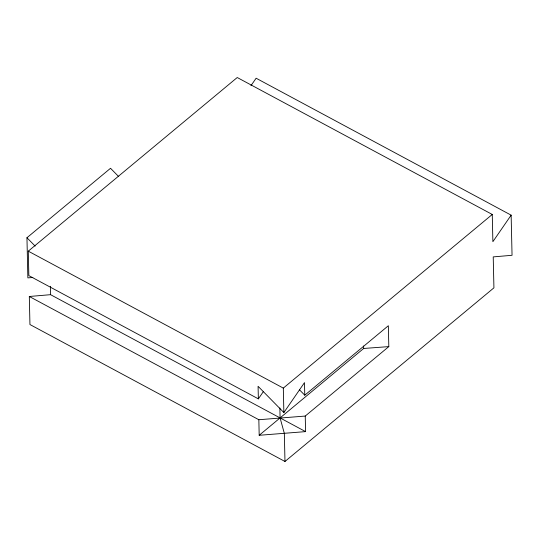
<?xml version="1.0" encoding="UTF-8"?>
<svg xmlns="http://www.w3.org/2000/svg" width="539" height="539" viewBox="0 0 539 539"><rect width="100%" height="100%" fill="white"/><g stroke="black" fill="none" stroke-linecap="round" stroke-linejoin="round"><path stroke-width="0.81" d="M250.958 85.694L256.113 78.216L511.14 215.155L512.05 255.291L493.225 256.894L493.926 287.839L284.976 461.478L29.948 324.539L29.315 296.49L50.565 294.678L305.593 431.618L305.236 416.061L388.814 346.611L388.343 325.738L304.764 395.195L299.489 389.825M511.14 215.155L492.882 241.674L492.262 214.461L237.234 77.522L28.284 251.161L28.843 275.618L258.363 398.867L263.517 391.381M258.363 398.867L258.08 386.295L283.871 412.557L304.481 382.629L304.764 395.195M32.812 277.511L27.86 277.875L26.95 237.739L110.529 168.283L118.728 176.637M283.871 412.557L283.312 388.1L492.262 214.461M29.315 296.49L258.841 419.733L259.192 435.29L363.663 348.47L388.814 346.611M258.841 419.733L305.236 416.061M305.593 431.618L259.192 435.29M28.284 251.161L283.312 388.1M26.95 237.739L35.15 246.087M363.609 345.984L363.663 348.47M284.976 461.478L284.343 433.43L280.085 417.927L279.862 407.962M50.37 286.29L50.565 294.678"/></g></svg>
